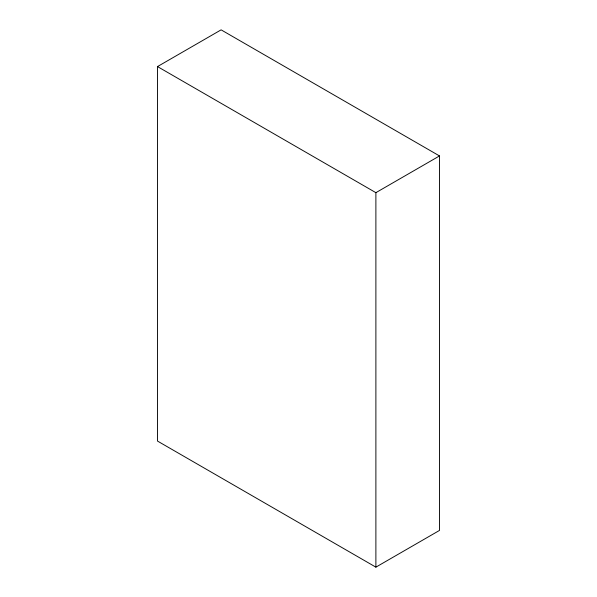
<?xml version="1.0" encoding="UTF-8"?>
<svg xmlns="http://www.w3.org/2000/svg" width="597" height="597" viewBox="0 0 597 597"><rect width="100%" height="100%" fill="white"/><g stroke="black" fill="none" stroke-linecap="round" stroke-linejoin="round"><path stroke-width="0.9" d="M157.496 66.58L221.114 29.85L439.504 155.936L439.504 530.42L375.886 567.15L157.496 441.064L157.496 66.58L375.886 192.667L439.504 155.936M375.886 192.667L375.886 567.15"/></g></svg>
